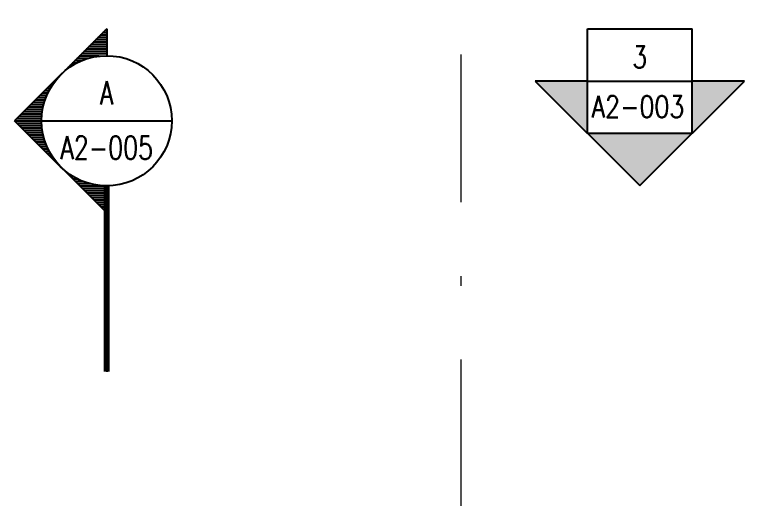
# Model space of a CAD drawing. Header units: metres. Extents: x 0 to 435, y 0 to 273.
# Drawn here: x 37.54 to 45.07, y 248.09 to 253.08 of the extents above; entities that cross this region are included whole.
import ezdxf
from ezdxf.enums import TextEntityAlignment as Align

# ---------------------------------------------------------------- set-up
doc = ezdxf.new("R2010")
doc.units = ezdxf.units.M
doc.header["$MEASUREMENT"] = 0
doc.linetypes.add('B4-PLANS$0$DASHDOT', pattern=[25.4, 12.7, -6.35, 0, -6.35])
doc.linetypes.add('B4-PLANS$0$PHANTOM2', pattern=[1.25, 0.625, -0.125, 0.125, -0.125, 0.125, -0.125])
doc.layers.get('0').update_dxf_attribs({"plot": 0})
doc.layers.add('A-EDM', color=2, linetype='Continuous')
doc.layers.add('A-SYMB-50', color=4, linetype='Continuous')
doc.layers.add('Dote', color=1, linetype='B4-PLANS$0$DASHDOT', lineweight=15)
doc.styles.add('B4-PLANS$0$AUC-2-5', font='romans.shx', dxfattribs={"width": 0.85})
doc.styles.add('B4-PLANS$0$RAJ-2-5', font='romans.shx', dxfattribs={"width": 0.85})
doc.styles.add('B4-PLANS$0$S100', font='romans.shx', dxfattribs={"width": 0.9})

# ---------------------------------------------------------------- blocks, each defined once
blk = doc.blocks.new('B4-PLANS$0$AXES-B2')
at = {"layer": 'Dote', "ltscale": 0.1}
blk.add_line((0.085, 10.085), (0.085, -26.235), dxfattribs=at)
blk = doc.blocks.new('*X11')
at = {"color": 0}
for p, q in [((40650, 52812.7), (40650, 53050.1)), ((40675, 52814.2), (40675, 53075.1)), ((40700, 52814.8), (40700, 53100.1)), ((40725, 52814.5), (40725, 53084.4)), ((40750, 52813.4), (40750, 53059.4)), ((40575, 52802.7), (40575, 52975.1)), ((40600, 52807), (40600, 53000.1)), ((40625, 52810.3), (40625, 53025.1)), ((40775, 52811.3), (40775, 53034.4)), ((40800, 52808.3), (40800, 53009.4)), ((40825, 52804.4), (40825, 52984.4)), ((40500, 52784.3), (40500, 52900.1)), ((40525, 52791.4), (40525, 52925.1)), ((40550, 52797.5), (40550, 52950.1)), ((40850, 52799.6), (40850, 52959.4)), ((40875, 52793.8), (40875, 52934.4)), ((40900, 52787), (40900, 52909.4)), ((40925, 52779.3), (40925, 52884.4)), ((40425, 52756.6), (40425, 52825.1)), ((40450, 52766.9), (40450, 52850.1)), ((40475, 52776.1), (40475, 52875.1)), ((40950, 52770.4), (40950, 52859.4)), ((40975, 52760.5), (40975, 52834.4)), ((41000, 52749.5), (41000, 52809.4)), ((40350, 52718.3), (40350, 52750.1)), ((40375, 52732.4), (40375, 52775.1)), ((40400, 52745.1), (40400, 52800.1)), ((41025, 52737.2), (41025, 52784.4)), ((41050, 52723.7), (41050, 52759.4)), ((41075, 52708.8), (41075, 52734.4)), ((40250, 52647.1), (40250, 52650.1)), ((40275, 52667.5), (40275, 52675.1)), ((40300, 52686), (40300, 52700.1)), ((40325, 52702.9), (40325, 52725.1)), ((41100, 52692.5), (41100, 52709.4)), ((41125, 52674.6), (41125, 52684.4)), ((41150, 52654.9), (41150, 52659.4)), ((40175, 52572.5), (40175, 52575.1)), ((40200, 52599.9), (40200, 52600.1)), ((40225, 52624.7), (40225, 52625.1)), ((41175, 52633.3), (41175, 52634.4)), ((41225, 52583.1), (41225, 52584.4)), ((40100, 52467.5), (40100, 52500.1)), ((40125, 52507.3), (40125, 52525.1)), ((40150, 52541.9), (40150, 52550.1)), ((41250, 52553.7), (41250, 52559.4)), ((41275, 52520.7), (41275, 52534.4)), ((41300, 52483), (41300, 52509.4)), ((40025, 52282.4), (40025, 52425.1)), ((40050, 52362.7), (40050, 52450.1)), ((40075, 52420.7), (40075, 52475.1)), ((41325, 52439.1), (41325, 52484.4)), ((41350, 52386), (41350, 52459.4)), ((41375, 52316.4), (41375, 52434.4)), ((39950, 52114.8), (39950, 52350.1)), ((39975, 52114.8), (39975, 52375.1)), ((40000, 52114.8), (40000, 52400.1)), ((41400, 52195.4), (41400, 52409.4)), ((41425, 52114.8), (41425, 52384.4)), ((41450, 52114.8), (41450, 52359.4)), ((41475, 52114.8), (41475, 52334.4)), ((39875, 52114.8), (39875, 52275.1)), ((39900, 52114.8), (39900, 52300.1)), ((39925, 52114.8), (39925, 52325.1)), ((41500, 52114.8), (41500, 52309.4)), ((41525, 52114.8), (41525, 52284.4)), ((41550, 52114.8), (41550, 52259.4)), ((39800, 52114.8), (39800, 52200.1)), ((39825, 52114.8), (39825, 52225.1)), ((39850, 52114.8), (39850, 52250.1)), ((41575, 52114.8), (41575, 52234.4)), ((41600, 52114.8), (41600, 52209.4)), ((41625, 52114.8), (41625, 52184.4)), ((39725, 52114.8), (39725, 52125.1)), ((39750, 52114.8), (39750, 52150.1)), ((39775, 52114.8), (39775, 52175.1)), ((41650, 52114.8), (41650, 52159.4)), ((41675, 52114.8), (41675, 52134.4))]:
    blk.add_line(p, q, dxfattribs=at)
blk = doc.blocks.new('B4-PLANS$0$SRD')
for p, q in [((0, 792), (-792, 0)), ((0, 792), (0, 560)), ((-560, 0), (560, 0)), ((0, -792), (-792, 0)), ((0, -560), (0, -2160))]:
    blk.add_line(p, q)
blk.add_circle((0, 0), 560)
at = {"xscale": 0.8, "yscale": 0.8, "zscale": 0.8, "rotation": 90}
blk.add_blockref('*X11', (41691.9, -32563.7), dxfattribs=at)
at = {"style": 'B4-PLANS$0$S100', "width": 0.75, "flags": 12}
for tag, p in [('N', (0, 240)), ('SHEET', (0, -160))]:
    blk.add_attdef(tag, text='', height=200, dxfattribs=at).set_placement(p, align=Align.MIDDLE)
blk = doc.blocks.new('B4-PLANS$0$Bk-Elevation_Dn')
h = blk.add_hatch(color=256)
h.paths.add_polyline_path([(-12.123, 12.123), (-6.062, 6.062), (-6.062, 12.123)])
h.paths.add_polyline_path([(-6.062, 6.062), (0, 0), (6.062, 6.062)])
h.paths.add_polyline_path([(12.123, 12.123), (6.062, 12.123), (6.062, 6.062)])
for p, q in [((-6.062, 6.062), (-6.062, 18.185)), ((-6.062, 18.185), (6.062, 18.185)), ((6.062, 6.062), (6.062, 18.185)), ((-12.123, 12.123), (0, 0)), ((-6.062, 12.123), (-12.123, 12.123)), ((-6.062, 12.123), (6.062, 12.123)), ((0, 0), (12.123, 12.123)), ((12.123, 12.123), (6.062, 12.123)), ((-6.062, 6.062), (6.062, 6.062))]:
    blk.add_line(p, q)
at = {"style": 'B4-PLANS$0$AUC-2-5'}
for tag, height, p in [('ID.', 3.175, (0, 14.901)), ('SHEET', 2.381, (0, 9.147))]:
    blk.add_attdef(tag, text='', height=height, dxfattribs=at).set_placement(p, align=Align.MIDDLE)
blk = doc.blocks.new('B4-PLANS$0$SYM')
at = {"layer": 'A-SYMB-50', "linetype": 'B4-PLANS$0$PHANTOM2', "lineweight": -3, "ltscale": 2, "const_width": 0.05, "elevation": 0}
blk.add_lwpolyline([(2.7675, 6.6204), (2.7675, 5.0204)], dxfattribs=at)
at = {"layer": 'A-SYMB-50', "lineweight": -3}
ref = blk.add_blockref('B4-PLANS$0$SRD', (2.7675, 7.1804, 0), dxfattribs=dict(at, xscale=0.0009999999999763531, yscale=0.0009999999999763531, zscale=0.0009999999999763531))
ref.add_attrib('N', 'A', dxfattribs={"layer": '0', "height": 0.2, "style": 'B4-PLANS$0$S100', "width": 0.75, "flags": 12}).set_placement((2.7675, 7.4204, 0), align=Align.MIDDLE)
ref.add_attrib('SHEET', 'A2-005', dxfattribs={"layer": '0', "height": 0.2, "style": 'B4-PLANS$0$S100', "width": 0.75, "flags": 12}).set_placement((2.7675, 6.9485, 0), align=Align.MIDDLE)
at = {"layer": 'A-SYMB-50'}
ref = blk.add_blockref('B4-PLANS$0$Bk-Elevation_Dn', (7.3525, 6.6224, 0), dxfattribs=dict(at, xscale=0.07423693242890295, yscale=0.07423693242890295, zscale=0.07423693242890295))
ref.add_attrib('ID.', '3', dxfattribs={"layer": '0', "height": 0.1875, "style": 'B4-PLANS$0$RAJ-2-5', "width": 0.8}).set_placement((7.3525, 7.7286, 0), align=Align.MIDDLE)
ref.add_attrib('SHEET', 'A2-003', dxfattribs={"layer": '0', "height": 0.1875, "style": 'B4-PLANS$0$RAJ-2-5', "width": 0.8}).set_placement((7.3369, 7.3014, 0), align=Align.MIDDLE)

msp = doc.modelspace()

# ---------------------------------------------------------------- block references
at = {"layer": 'A-EDM', "linetype": 'ByBlock', "ltscale": 2, "xscale": 1.2, "yscale": 1.2, "zscale": 1.2}
msp.add_blockref('B4-PLANS$0$AXES-B2', (42.0379, 243.7142), dxfattribs=at)
at = {"layer": 'A-SYMB-50', "xscale": 1.2, "yscale": 1.2, "zscale": 1.2}
msp.add_blockref('B4-PLANS$0$SYM', (35.1649, 243.3693, 0), dxfattribs=at)

doc.saveas('drawing.dxf')
